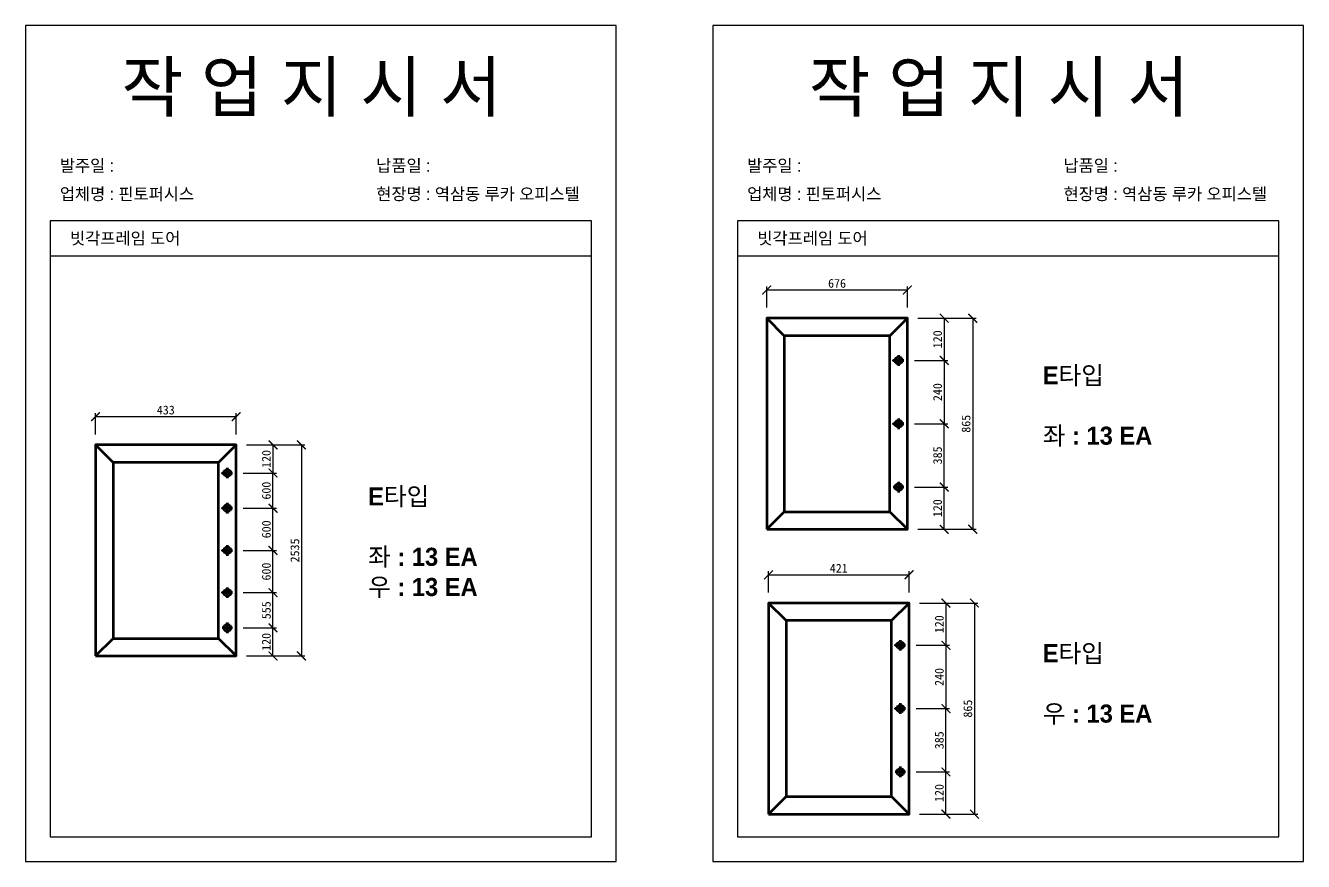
# Model space of a CAD drawing. Header units: millimetres. Extents: x -44117 to 256353, y -2095463 to 65325.
# Drawn here: x 5481 to 9116, y -3144 to -768 of the extents above; entities that cross this region are included whole.
import ezdxf

# ---------------------------------------------------------------- set-up
doc = ezdxf.new("R2010")
doc.units = ezdxf.units.MM
doc.header["$LTSCALE"] = 10
doc.layers.add('Layer1', color=7, linetype='Continuous', lineweight=70)
doc.dimstyles.new('ISO-25', dxfattribs={"dimtxt": 2.5, "dimasz": 2.5, "dimexe": 1, "dimexo": 1, "dimtad": 1, "dimtxsty": 'Standard', "dimblk": 'ARCHTICK', "dimcen": 2.5, "dimadec": 0, "dimazin": 0, "dimtfac": 1, "dimtmove": 0, "dimatfit": 3, "dimfxl": 0, "dimarcsym": 0})

# ---------------------------------------------------------------- blocks, each defined once
blk = doc.blocks.new('_ArchTick')
at = {"color": 0, "linetype": 'ByBlock', "const_width": 0.15}
blk.add_lwpolyline([(-0.5, -0.5), (0.5, 0.5)], dxfattribs=at)
blk = doc.blocks.new('*D381')
at = {"color": 0, "lineweight": -2}
for p, q in [((5679.8, -1930.2), (5679.8, -1869.9)), ((5679.8, -1879.9), (6079.8, -1879.9)), ((6079.8, -1930.2), (6079.8, -1869.9))]:
    blk.add_line(p, q, dxfattribs=at)
at = {"layer": 'Defpoints', "color": 0}
for p in [(6079.8, -1879.9), (5679.8, -1960.2), (6079.8, -1960.2)]:
    blk.add_point(p, dxfattribs=at)
at = {"color": 0, "lineweight": -2, "xscale": 25, "yscale": 25, "zscale": 25, "rotation": 180}
blk.add_blockref('_ArchTick', (5679.8, -1879.9), dxfattribs=at)
at = {"color": 0, "lineweight": -2, "xscale": 25, "yscale": 25, "zscale": 25}
blk.add_blockref('_ArchTick', (6079.8, -1879.9), dxfattribs=at)
at = {"color": 0, "insert": (5879.8, -1861.2), "char_height": 25, "attachment_point": 5}
blk.add_mtext('433', dxfattribs=at)
blk = doc.blocks.new('*D382')
at = {"color": 0, "lineweight": -2}
for p, q in [((6099.8, -2480.2), (6194.7, -2480.2)), ((6184.7, -2560.2), (6184.7, -2480.2)), ((6109.8, -2560.2), (6194.7, -2560.2))]:
    blk.add_line(p, q, dxfattribs=at)
at = {"layer": 'Defpoints', "color": 0}
for p in [(6069.8, -2480.2), (6184.7, -2480.2), (6079.8, -2560.2)]:
    blk.add_point(p, dxfattribs=at)
at = {"color": 0, "lineweight": -2, "xscale": 25, "yscale": 25, "zscale": 25}
for p, rotation in [((6184.7, -2480.2), 90), ((6184.7, -2560.2), 270)]:
    blk.add_blockref('_ArchTick', p, dxfattribs=dict(at, rotation=rotation))
at = {"color": 0, "insert": (6165.9, -2520.2), "char_height": 25, "attachment_point": 5, "rotation": 90}
blk.add_mtext('120', dxfattribs=at)
blk = doc.blocks.new('*D375')
at = {"color": 0, "lineweight": -2}
for p, q in [((6109.8, -1960.2), (6194.7, -1960.2)), ((6184.7, -1960.2), (6184.7, -2040.2)), ((6099.8, -2040.2), (6194.7, -2040.2))]:
    blk.add_line(p, q, dxfattribs=at)
at = {"layer": 'Defpoints', "color": 0}
for p in [(6079.8, -1960.2), (6069.8, -2040.2), (6184.7, -2040.2)]:
    blk.add_point(p, dxfattribs=at)
at = {"color": 0, "lineweight": -2, "xscale": 25, "yscale": 25, "zscale": 25}
for p, rotation in [((6184.7, -1960.2), 90), ((6184.7, -2040.2), 270)]:
    blk.add_blockref('_ArchTick', p, dxfattribs=dict(at, rotation=rotation))
at = {"color": 0, "insert": (6165.9, -2000.2), "char_height": 25, "attachment_point": 5, "rotation": 90}
blk.add_mtext('120', dxfattribs=at)
blk = doc.blocks.new('*D376')
at = {"color": 0, "lineweight": -2}
for p, q in [((6109.8, -1960.2), (6275.7, -1960.2)), ((6265.7, -1960.2), (6265.7, -2560.2)), ((6109.8, -2560.2), (6275.7, -2560.2))]:
    blk.add_line(p, q, dxfattribs=at)
at = {"layer": 'Defpoints', "color": 0}
for p in [(6079.8, -1960.2), (6079.8, -2560.2), (6265.7, -2560.2)]:
    blk.add_point(p, dxfattribs=at)
at = {"color": 0, "lineweight": -2, "xscale": 25, "yscale": 25, "zscale": 25}
for p, rotation in [((6265.7, -1960.2), 90), ((6265.7, -2560.2), 270)]:
    blk.add_blockref('_ArchTick', p, dxfattribs=dict(at, rotation=rotation))
at = {"color": 0, "insert": (6247, -2260.2), "char_height": 25, "attachment_point": 5, "rotation": 90}
blk.add_mtext('2535', dxfattribs=at)
blk = doc.blocks.new('*D377')
at = {"color": 0, "lineweight": -2}
for p, q in [((6099.8, -2380.2), (6194.7, -2380.2)), ((6184.7, -2480.2), (6184.7, -2380.2)), ((6099.8, -2480.2), (6194.7, -2480.2))]:
    blk.add_line(p, q, dxfattribs=at)
at = {"layer": 'Defpoints', "color": 0}
for p in [(6069.8, -2380.2), (6184.7, -2380.2), (6069.8, -2480.2)]:
    blk.add_point(p, dxfattribs=at)
at = {"color": 0, "lineweight": -2, "xscale": 25, "yscale": 25, "zscale": 25}
for p, rotation in [((6184.7, -2380.2), 90), ((6184.7, -2480.2), 270)]:
    blk.add_blockref('_ArchTick', p, dxfattribs=dict(at, rotation=rotation))
at = {"color": 0, "insert": (6165.9, -2430.2), "char_height": 25, "attachment_point": 5, "rotation": 90}
blk.add_mtext('555', dxfattribs=at)
blk = doc.blocks.new('*D378')
at = {"color": 0, "lineweight": -2}
for p, q in [((6099.8, -2260.2), (6194.7, -2260.2)), ((6184.7, -2380.2), (6184.7, -2260.2)), ((6099.8, -2380.2), (6194.7, -2380.2))]:
    blk.add_line(p, q, dxfattribs=at)
at = {"layer": 'Defpoints', "color": 0}
for p in [(6069.8, -2260.2), (6184.7, -2260.2), (6069.8, -2380.2)]:
    blk.add_point(p, dxfattribs=at)
at = {"color": 0, "lineweight": -2, "xscale": 25, "yscale": 25, "zscale": 25}
for p, rotation in [((6184.7, -2260.2), 90), ((6184.7, -2380.2), 270)]:
    blk.add_blockref('_ArchTick', p, dxfattribs=dict(at, rotation=rotation))
at = {"color": 0, "insert": (6165.9, -2320.2), "char_height": 25, "attachment_point": 5, "rotation": 90}
blk.add_mtext('600', dxfattribs=at)
blk = doc.blocks.new('*D379')
at = {"color": 0, "lineweight": -2}
for p, q in [((6099.8, -2140.2), (6194.7, -2140.2)), ((6184.7, -2260.2), (6184.7, -2140.2)), ((6099.8, -2260.2), (6194.7, -2260.2))]:
    blk.add_line(p, q, dxfattribs=at)
at = {"layer": 'Defpoints', "color": 0}
for p in [(6069.8, -2140.2), (6184.7, -2140.2), (6069.8, -2260.2)]:
    blk.add_point(p, dxfattribs=at)
at = {"color": 0, "lineweight": -2, "xscale": 25, "yscale": 25, "zscale": 25}
for p, rotation in [((6184.7, -2140.2), 90), ((6184.7, -2260.2), 270)]:
    blk.add_blockref('_ArchTick', p, dxfattribs=dict(at, rotation=rotation))
at = {"color": 0, "insert": (6165.9, -2200.2), "char_height": 25, "attachment_point": 5, "rotation": 90}
blk.add_mtext('600', dxfattribs=at)
blk = doc.blocks.new('*D380')
at = {"color": 0, "lineweight": -2}
for p, q in [((6099.8, -2040.2), (6194.7, -2040.2)), ((6184.7, -2140.2), (6184.7, -2040.2)), ((6099.8, -2140.2), (6194.7, -2140.2))]:
    blk.add_line(p, q, dxfattribs=at)
at = {"layer": 'Defpoints', "color": 0}
for p in [(6069.8, -2040.2), (6184.7, -2040.2), (6069.8, -2140.2)]:
    blk.add_point(p, dxfattribs=at)
at = {"color": 0, "lineweight": -2, "xscale": 25, "yscale": 25, "zscale": 25}
for p, rotation in [((6184.7, -2040.2), 90), ((6184.7, -2140.2), 270)]:
    blk.add_blockref('_ArchTick', p, dxfattribs=dict(at, rotation=rotation))
at = {"color": 0, "insert": (6165.9, -2090.2), "char_height": 25, "attachment_point": 5, "rotation": 90}
blk.add_mtext('600', dxfattribs=at)
blk = doc.blocks.new('*D387')
at = {"color": 0, "lineweight": -2}
for p, q in [((7589.2, -1570.1), (7589.2, -1509.8)), ((7589.2, -1519.8), (7989.2, -1519.8)), ((7989.2, -1570.1), (7989.2, -1509.8))]:
    blk.add_line(p, q, dxfattribs=at)
at = {"layer": 'Defpoints', "color": 0}
for p in [(7989.2, -1519.8), (7589.2, -1600.1), (7989.2, -1600.1)]:
    blk.add_point(p, dxfattribs=at)
at = {"color": 0, "lineweight": -2, "xscale": 25, "yscale": 25, "zscale": 25, "rotation": 180}
blk.add_blockref('_ArchTick', (7589.2, -1519.8), dxfattribs=at)
at = {"color": 0, "lineweight": -2, "xscale": 25, "yscale": 25, "zscale": 25}
blk.add_blockref('_ArchTick', (7989.2, -1519.8), dxfattribs=at)
at = {"color": 0, "insert": (7789.2, -1501.1), "char_height": 25, "attachment_point": 5}
blk.add_mtext('676', dxfattribs=at)
blk = doc.blocks.new('*D388')
at = {"color": 0, "lineweight": -2}
for p, q in [((8009.2, -2080.1), (8104, -2080.1)), ((8094, -2200.1), (8094, -2080.1)), ((8019.2, -2200.1), (8104, -2200.1))]:
    blk.add_line(p, q, dxfattribs=at)
at = {"layer": 'Defpoints', "color": 0}
for p in [(7979.2, -2080.1), (8094, -2080.1), (7989.2, -2200.1)]:
    blk.add_point(p, dxfattribs=at)
at = {"color": 0, "lineweight": -2, "xscale": 25, "yscale": 25, "zscale": 25}
for p, rotation in [((8094, -2080.1), 90), ((8094, -2200.1), 270)]:
    blk.add_blockref('_ArchTick', p, dxfattribs=dict(at, rotation=rotation))
at = {"color": 0, "insert": (8075.2, -2140.1), "char_height": 25, "attachment_point": 5, "rotation": 90}
blk.add_mtext('120', dxfattribs=at)
blk = doc.blocks.new('*D383')
at = {"color": 0, "lineweight": -2}
for p, q in [((8019.2, -1600.1), (8104, -1600.1)), ((8094, -1600.1), (8094, -1720.1)), ((8009.2, -1720.1), (8104, -1720.1))]:
    blk.add_line(p, q, dxfattribs=at)
at = {"layer": 'Defpoints', "color": 0}
for p in [(7989.2, -1600.1), (7979.2, -1720.1), (8094, -1720.1)]:
    blk.add_point(p, dxfattribs=at)
at = {"color": 0, "lineweight": -2, "xscale": 25, "yscale": 25, "zscale": 25}
for p, rotation in [((8094, -1600.1), 90), ((8094, -1720.1), 270)]:
    blk.add_blockref('_ArchTick', p, dxfattribs=dict(at, rotation=rotation))
at = {"color": 0, "insert": (8075.2, -1660.1), "char_height": 25, "attachment_point": 5, "rotation": 90}
blk.add_mtext('120', dxfattribs=at)
blk = doc.blocks.new('*D384')
at = {"color": 0, "lineweight": -2}
for p, q in [((8019.2, -1600.1), (8185.1, -1600.1)), ((8175.1, -1600.1), (8175.1, -2200.1)), ((8019.2, -2200.1), (8185.1, -2200.1))]:
    blk.add_line(p, q, dxfattribs=at)
at = {"layer": 'Defpoints', "color": 0}
for p in [(7989.2, -1600.1), (7989.2, -2200.1), (8175.1, -2200.1)]:
    blk.add_point(p, dxfattribs=at)
at = {"color": 0, "lineweight": -2, "xscale": 25, "yscale": 25, "zscale": 25}
for p, rotation in [((8175.1, -1600.1), 90), ((8175.1, -2200.1), 270)]:
    blk.add_blockref('_ArchTick', p, dxfattribs=dict(at, rotation=rotation))
at = {"color": 0, "insert": (8156.3, -1900.1), "char_height": 25, "attachment_point": 5, "rotation": 90}
blk.add_mtext('865', dxfattribs=at)
blk = doc.blocks.new('*D385')
at = {"color": 0, "lineweight": -2}
for p, q in [((8009.2, -1900.1), (8104, -1900.1)), ((8094, -2080.1), (8094, -1900.1)), ((8009.2, -2080.1), (8104, -2080.1))]:
    blk.add_line(p, q, dxfattribs=at)
at = {"layer": 'Defpoints', "color": 0}
for p in [(7979.2, -1900.1), (8094, -1900.1), (7979.2, -2080.1)]:
    blk.add_point(p, dxfattribs=at)
at = {"color": 0, "lineweight": -2, "xscale": 25, "yscale": 25, "zscale": 25}
for p, rotation in [((8094, -1900.1), 90), ((8094, -2080.1), 270)]:
    blk.add_blockref('_ArchTick', p, dxfattribs=dict(at, rotation=rotation))
at = {"color": 0, "insert": (8075.2, -1990.1), "char_height": 25, "attachment_point": 5, "rotation": 90}
blk.add_mtext('385', dxfattribs=at)
blk = doc.blocks.new('*D386')
at = {"color": 0, "lineweight": -2}
for p, q in [((8009.2, -1720.1), (8104, -1720.1)), ((8094, -1720.1), (8094, -1900.1)), ((8009.2, -1900.1), (8104, -1900.1))]:
    blk.add_line(p, q, dxfattribs=at)
at = {"layer": 'Defpoints', "color": 0}
for p in [(7979.2, -1720.1), (7979.2, -1900.1), (8094, -1900.1)]:
    blk.add_point(p, dxfattribs=at)
at = {"color": 0, "lineweight": -2, "xscale": 25, "yscale": 25, "zscale": 25}
for p, rotation in [((8094, -1720.1), 90), ((8094, -1900.1), 270)]:
    blk.add_blockref('_ArchTick', p, dxfattribs=dict(at, rotation=rotation))
at = {"color": 0, "insert": (8075.2, -1810.1), "char_height": 25, "attachment_point": 5, "rotation": 90}
blk.add_mtext('240', dxfattribs=at)
blk = doc.blocks.new('*D393')
at = {"color": 0, "lineweight": -2}
for p, q in [((7594.1, -2379.8), (7594.1, -2319.6)), ((7994.1, -2379.8), (7994.1, -2319.6)), ((7594.1, -2329.6), (7994.1, -2329.6))]:
    blk.add_line(p, q, dxfattribs=at)
at = {"layer": 'Defpoints', "color": 0}
for p in [(7994.1, -2329.6), (7594.1, -2409.8), (7994.1, -2409.8)]:
    blk.add_point(p, dxfattribs=at)
at = {"color": 0, "lineweight": -2, "xscale": 25, "yscale": 25, "zscale": 25, "rotation": 180}
blk.add_blockref('_ArchTick', (7594.1, -2329.6), dxfattribs=at)
at = {"color": 0, "lineweight": -2, "xscale": 25, "yscale": 25, "zscale": 25}
blk.add_blockref('_ArchTick', (7994.1, -2329.6), dxfattribs=at)
at = {"color": 0, "insert": (7794.1, -2310.8), "char_height": 25, "attachment_point": 5}
blk.add_mtext('421', dxfattribs=at)
blk = doc.blocks.new('*D394')
at = {"color": 0, "lineweight": -2}
for p, q in [((8014.1, -2889.8), (8109, -2889.8)), ((8099, -3009.8), (8099, -2889.8)), ((8024.1, -3009.8), (8109, -3009.8))]:
    blk.add_line(p, q, dxfattribs=at)
at = {"layer": 'Defpoints', "color": 0}
for p in [(7984.1, -2889.8), (8099, -2889.8), (7994.1, -3009.8)]:
    blk.add_point(p, dxfattribs=at)
at = {"color": 0, "lineweight": -2, "xscale": 25, "yscale": 25, "zscale": 25}
for p, rotation in [((8099, -2889.8), 90), ((8099, -3009.8), 270)]:
    blk.add_blockref('_ArchTick', p, dxfattribs=dict(at, rotation=rotation))
at = {"color": 0, "insert": (8080.2, -2949.8), "char_height": 25, "attachment_point": 5, "rotation": 90}
blk.add_mtext('120', dxfattribs=at)
blk = doc.blocks.new('*D389')
at = {"color": 0, "lineweight": -2}
for p, q in [((8024.1, -2409.8), (8109, -2409.8)), ((8099, -2409.8), (8099, -2529.8)), ((8014.1, -2529.8), (8109, -2529.8))]:
    blk.add_line(p, q, dxfattribs=at)
at = {"layer": 'Defpoints', "color": 0}
for p in [(7994.1, -2409.8), (7984.1, -2529.8), (8099, -2529.8)]:
    blk.add_point(p, dxfattribs=at)
at = {"color": 0, "lineweight": -2, "xscale": 25, "yscale": 25, "zscale": 25}
for p, rotation in [((8099, -2409.8), 90), ((8099, -2529.8), 270)]:
    blk.add_blockref('_ArchTick', p, dxfattribs=dict(at, rotation=rotation))
at = {"color": 0, "insert": (8080.2, -2469.8), "char_height": 25, "attachment_point": 5, "rotation": 90}
blk.add_mtext('120', dxfattribs=at)
blk = doc.blocks.new('*D390')
at = {"color": 0, "lineweight": -2}
for p, q in [((8024.1, -2409.8), (8190, -2409.8)), ((8180, -2409.8), (8180, -3009.8)), ((8024.1, -3009.8), (8190, -3009.8))]:
    blk.add_line(p, q, dxfattribs=at)
at = {"layer": 'Defpoints', "color": 0}
for p in [(7994.1, -2409.8), (7994.1, -3009.8), (8180, -3009.8)]:
    blk.add_point(p, dxfattribs=at)
at = {"color": 0, "lineweight": -2, "xscale": 25, "yscale": 25, "zscale": 25}
for p, rotation in [((8180, -2409.8), 90), ((8180, -3009.8), 270)]:
    blk.add_blockref('_ArchTick', p, dxfattribs=dict(at, rotation=rotation))
at = {"color": 0, "insert": (8161.3, -2709.8), "char_height": 25, "attachment_point": 5, "rotation": 90}
blk.add_mtext('865', dxfattribs=at)
blk = doc.blocks.new('*D391')
at = {"color": 0, "lineweight": -2}
for p, q in [((8014.1, -2709.8), (8109, -2709.8)), ((8099, -2889.8), (8099, -2709.8)), ((8014.1, -2889.8), (8109, -2889.8))]:
    blk.add_line(p, q, dxfattribs=at)
at = {"layer": 'Defpoints', "color": 0}
for p in [(7984.1, -2709.8), (8099, -2709.8), (7984.1, -2889.8)]:
    blk.add_point(p, dxfattribs=at)
at = {"color": 0, "lineweight": -2, "xscale": 25, "yscale": 25, "zscale": 25}
for p, rotation in [((8099, -2709.8), 90), ((8099, -2889.8), 270)]:
    blk.add_blockref('_ArchTick', p, dxfattribs=dict(at, rotation=rotation))
at = {"color": 0, "insert": (8080.2, -2799.8), "char_height": 25, "attachment_point": 5, "rotation": 90}
blk.add_mtext('385', dxfattribs=at)
blk = doc.blocks.new('*D392')
at = {"color": 0, "lineweight": -2}
for p, q in [((8014.1, -2529.8), (8109, -2529.8)), ((8099, -2529.8), (8099, -2709.8)), ((8014.1, -2709.8), (8109, -2709.8))]:
    blk.add_line(p, q, dxfattribs=at)
at = {"layer": 'Defpoints', "color": 0}
for p in [(7984.1, -2529.8), (7984.1, -2709.8), (8099, -2709.8)]:
    blk.add_point(p, dxfattribs=at)
at = {"color": 0, "lineweight": -2, "xscale": 25, "yscale": 25, "zscale": 25}
for p, rotation in [((8099, -2529.8), 90), ((8099, -2709.8), 270)]:
    blk.add_blockref('_ArchTick', p, dxfattribs=dict(at, rotation=rotation))
at = {"color": 0, "insert": (8080.2, -2619.8), "char_height": 25, "attachment_point": 5, "rotation": 90}
blk.add_mtext('240', dxfattribs=at)

msp = doc.modelspace()

# ---------------------------------------------------------------- linework, layer by layer
for p, q in [((7090.83552, -1323.39937), (5550.83552, -1323.39937)), ((9045.92941, -1323.39937), (7505.92941, -1323.39937)), ((7090.83552, -1423.39937), (5550.83552, -1423.39937)), ((9045.92941, -1423.39937), (7505.92941, -1423.39937))]:
    msp.add_line(p, q)
for points in [[(5480.83552, -3144.22965), (7160.83552, -3144.22965), (7160.83552, -768.22965), (5480.83552, -768.22965)], [(7435.92941, -3144.22965), (9115.92941, -3144.22965), (9115.92941, -768.22965), (7435.92941, -768.22965)]]:
    msp.add_lwpolyline(points, close=True)
for points in [[(5550.83552, -1323.39937), (5550.83552, -3074.22965), (7090.83552, -3074.22965), (7090.83552, -1323.39937)], [(7505.92941, -1323.39937), (7505.92941, -3074.22965), (9045.92941, -3074.22965), (9045.92941, -1323.39937)]]:
    msp.add_lwpolyline(points)
at = {"layer": 'Layer1'}
for p, q in [((7639.15238, -1650.09056), (7589.15238, -1600.09056)), ((7939.15238, -1650.09056), (7989.15238, -1600.09056)), ((7964.15238, -1705.09056), (7964.15238, -1735.09056)), ((7964.15238, -1885.09056), (7964.15238, -1915.09056)), ((5729.80656, -2010.16927), (5679.80656, -1960.16927)), ((6029.80656, -2010.16927), (6079.80656, -1960.16927)), ((6054.80656, -2025.16927), (6054.80656, -2055.16927)), ((7964.15238, -2065.09056), (7964.15238, -2095.09056)), ((7979.15238, -2080.09056), (7949.15238, -2080.09056)), ((6054.80656, -2125.16927), (6054.80656, -2155.16927)), ((7639.15238, -2150.09056), (7589.15238, -2200.09056)), ((7989.15238, -2200.09056), (7939.15238, -2150.09056)), ((6054.80656, -2245.16927), (6054.80656, -2275.16927)), ((6054.80656, -2365.16927), (6054.80656, -2395.16927)), ((7644.12273, -2459.82794), (7594.12273, -2409.82794)), ((7944.12273, -2459.82794), (7994.12273, -2409.82794)), ((6054.80656, -2465.16927), (6054.80656, -2495.16927)), ((6069.80656, -2480.16927), (6039.80656, -2480.16927)), ((5729.80656, -2510.16927), (5679.80656, -2560.16927)), ((6079.80656, -2560.16927), (6029.80656, -2510.16927)), ((7969.12273, -2514.82794), (7969.12273, -2544.82794)), ((7969.12273, -2694.82794), (7969.12273, -2724.82794)), ((7984.12273, -2889.82794), (7954.12273, -2889.82794)), ((7969.12273, -2874.82794), (7969.12273, -2904.82794)), ((7644.12273, -2959.82794), (7594.12273, -3009.82794)), ((7994.12273, -3009.82794), (7944.12273, -2959.82794))]:
    msp.add_line(p, q, dxfattribs=at)
for points in [[(7589.15238, -2200.09056), (7989.15238, -2200.09056), (7989.15238, -1600.09056), (7589.15238, -1600.09056)], [(7639.15238, -2150.09056), (7939.15238, -2150.09056), (7939.15238, -1650.09056), (7639.15238, -1650.09056)], [(7979.15238, -1720.09056), (7949.15238, -1720.09056)], [(7979.15238, -1900.09056), (7949.15238, -1900.09056)], [(5679.80656, -2560.16927), (6079.80656, -2560.16927), (6079.80656, -1960.16927), (5679.80656, -1960.16927)], [(5729.80656, -2510.16927), (6029.80656, -2510.16927), (6029.80656, -2010.16927), (5729.80656, -2010.16927)], [(6069.80656, -2040.16927), (6039.80656, -2040.16927)], [(6069.80656, -2140.16927), (6039.80656, -2140.16927)], [(6069.80656, -2260.16927), (6039.80656, -2260.16927)], [(6069.80656, -2380.16927), (6039.80656, -2380.16927)], [(7594.12273, -3009.82794), (7994.12273, -3009.82794), (7994.12273, -2409.82794), (7594.12273, -2409.82794)], [(7644.12273, -2959.82794), (7944.12273, -2959.82794), (7944.12273, -2459.82794), (7644.12273, -2459.82794)], [(7984.12273, -2529.82794), (7954.12273, -2529.82794)], [(7984.12273, -2709.82794), (7954.12273, -2709.82794)]]:
    msp.add_lwpolyline(points, close=True, dxfattribs=at)
for centre in [(7964.15238, -1720.09056), (7964.15238, -1900.09056), (6054.80656, -2040.16927), (7964.15238, -2080.09056), (6054.80656, -2140.16927), (6054.80656, -2260.16927), (6054.80656, -2380.16927), (6054.80656, -2480.16927), (7969.12273, -2529.82794), (7969.12273, -2709.82794), (7969.12273, -2889.82794)]:
    msp.add_circle(centre, 10, dxfattribs=at)

# ---------------------------------------------------------------- texts
at = {"attachment_point": 1}
for s, heights, insert, char_height in [('{\\fGulim|b0|i0|c129|p50;작 업 지 시 서}', [-155.84554], (5753.64213, -872.39216), 140), ('{\\fGulim|b0|i0|c129|p50;작 업 지 시 서}', [-155.84554], (7708.73601, -872.39216), 140), ('{\\fGulim|b0|i0|c129|p50;발주일 :}', [-38.18216], (5578.43277, -1149.11258), 34.3), ('{\\fGulim|b0|i0|c129|p50;납품일 :}', [-37.67976], (6478.41075, -1149.11258), 34.3), ('{\\fGulim|b0|i0|c129|p50;발주일 :}', [-38.18216], (7533.52666, -1149.11258), 34.3), ('{\\fGulim|b0|i0|c129|p50;납품일 :}', [-37.67976], (8433.50464, -1149.11258), 34.3), ('{\\fGulim|b0|i0|c129|p50;업체명 : 핀토퍼시스}', [-38.2735], (5578.43277, -1229.76876), 34.3), ('{\\fGulim|b0|i0|c129|p50;현장명 : 역삼동 루카 오피스텔}', [-38.31917], (6478.41075, -1229.76876), 34.3), ('{\\fGulim|b0|i0|c129|p50;업체명 : 핀토퍼시스}', [-38.2735], (7533.52666, -1229.76876), 34.3), ('{\\fGulim|b0|i0|c129|p50;현장명 : 역삼동 루카 오피스텔}', [-38.31917], (8433.50464, -1229.76876), 34.3), ('{\\fGulim|b0|i0|c129|p50;빗각프레임 도어}', [-38.36485], (5607.39536, -1355.63733), 34.3), ('{\\fGulim|b0|i0|c129|p50;빗각프레임 도어}', [-38.36485], (7562.48924, -1355.63733), 34.3), ('{\\fGulim|b1|i0|c129|p50;E타입\\P\\P좌 : 13 EA}', [-230.98056], (8374.48631, -1736.68489), 51.45), ('{\\fGulim|b1|i0|c129|p50;E타입\\P\\P좌 : 13 EA\\P우 : 13 EA}', [-318.15972], (6455.33319, -2081.00249), 51.45), ('{\\fGulim|b1|i0|c129|p50;E타입\\P\\P우 : 13 EA}', [-230.09583], (8374.48631, -2526.62537), 51.45)]:
    msp.add_mtext_dynamic_manual_height_columns(s, width=3307.3198183, gutter_width=12.5, heights=heights, dxfattribs=dict(at, insert=insert, char_height=char_height))

# ---------------------------------------------------------------- dimensions: what is measured, and where the dimension line sits
for base, p1, p2, text, picture, middle in [((7989.15238, -1519.83076), (7589.15238, -1600.09056), (7989.15238, -1600.09056), '676', '*D387', (7789.15238, -1501.08076)), ((6079.80656, -1879.90948), (5679.80656, -1960.16927), (6079.80656, -1960.16927), '433', '*D381', (5879.80656, -1861.15948)), ((7994.12273, -2329.56815), (7594.12273, -2409.82794), (7994.12273, -2409.82794), '421', '*D393', (7794.12273, -2310.81815))]:
    dim = msp.add_linear_dim(base=base, p1=p1, p2=p2, text=text, dimstyle='ISO-25', override={"dimscale": 10, "dimexo": 3})
    dim.commit()
    dim.dimension.update_dxf_attribs({"geometry": picture, "text_midpoint": middle})
for base, p1, p2, picture, middle in [((8093.99769, -1720.09056), (7989.15238, -1600.09056), (7979.15238, -1720.09056), '*D383', (8075.24769, -1660.09056)), ((8093.99769, -2080.09056), (7989.15238, -2200.09056), (7979.15238, -2080.09056), '*D388', (8075.24769, -2140.09056)), ((8098.96804, -2529.82794), (7994.12273, -2409.82794), (7984.12273, -2529.82794), '*D389', (8080.21804, -2469.82794)), ((8098.96804, -2889.82794), (7994.12273, -3009.82794), (7984.12273, -2889.82794), '*D394', (8080.21804, -2949.82794))]:
    dim = msp.add_linear_dim(base=base, p1=p1, p2=p2, angle=90, dimstyle='ISO-25', override={"dimscale": 10, "dimexo": 3})
    dim.commit()
    dim.dimension.update_dxf_attribs({"geometry": picture, "text_midpoint": middle})
for base, p1, p2, text, override, picture, middle in [((8175.07237, -2200.09056), (7989.15238, -1600.09056), (7989.15238, -2200.09056), '865', {"dimscale": 10, "dimexo": 3}, '*D384', (8156.32237, -1900.09056)), ((8093.99769, -1900.09056), (7979.15238, -1720.09056), (7979.15238, -1900.09056), '240', {"dimscale": 10, "dimexo": 3}, '*D386', (8075.24769, -1810.09056)), ((8093.99769, -1900.09056), (7979.15238, -2080.09056), (7979.15238, -1900.09056), '385', {"dimscale": 10, "dimexo": 3}, '*D385', (8075.24769, -1990.09056)), ((6184.65187, -2040.16927), (6079.80656, -1960.16927), (6069.80656, -2040.16927), '120', {"dimscale": 10, "dimexo": 3}, '*D375', (6165.90187, -2000.16927)), ((6265.72655, -2560.16927), (6079.80656, -1960.16927), (6079.80656, -2560.16927), '2535', {"dimscale": 10, "dimexo": 3}, '*D376', (6246.97655, -2260.16927)), ((6184.65187, -2040.16927), (6069.80656, -2140.16927), (6069.80656, -2040.16927), '600', {"dimscale": 10, "dimexo": 3, "dimtmove": 1}, '*D380', (6165.90187, -2090.16927)), ((6184.65187, -2140.16927), (6069.80656, -2260.16927), (6069.80656, -2140.16927), '600', {"dimscale": 10, "dimexo": 3, "dimtmove": 1}, '*D379', (6165.90187, -2200.16927)), ((6184.65187, -2260.16927), (6069.80656, -2380.16927), (6069.80656, -2260.16927), '600', {"dimscale": 10, "dimexo": 3, "dimtmove": 1}, '*D378', (6165.90187, -2320.16927)), ((6184.65187, -2380.16927), (6069.80656, -2480.16927), (6069.80656, -2380.16927), '555', {"dimscale": 10, "dimexo": 3}, '*D377', (6165.90187, -2430.16927)), ((8180.04272, -3009.82794), (7994.12273, -2409.82794), (7994.12273, -3009.82794), '865', {"dimscale": 10, "dimexo": 3}, '*D390', (8161.29272, -2709.82794)), ((6184.65187, -2480.16927), (6079.80656, -2560.16927), (6069.80656, -2480.16927), '120', {"dimscale": 10, "dimexo": 3}, '*D382', (6165.90187, -2520.16927)), ((8098.96804, -2709.82794), (7984.12273, -2529.82794), (7984.12273, -2709.82794), '240', {"dimscale": 10, "dimexo": 3}, '*D392', (8080.21804, -2619.82794)), ((8098.96804, -2709.82794), (7984.12273, -2889.82794), (7984.12273, -2709.82794), '385', {"dimscale": 10, "dimexo": 3}, '*D391', (8080.21804, -2799.82794))]:
    dim = msp.add_linear_dim(base=base, p1=p1, p2=p2, angle=90, text=text, dimstyle='ISO-25', override=override)
    dim.commit()
    dim.dimension.update_dxf_attribs({"geometry": picture, "text_midpoint": middle})

doc.saveas('drawing.dxf')
